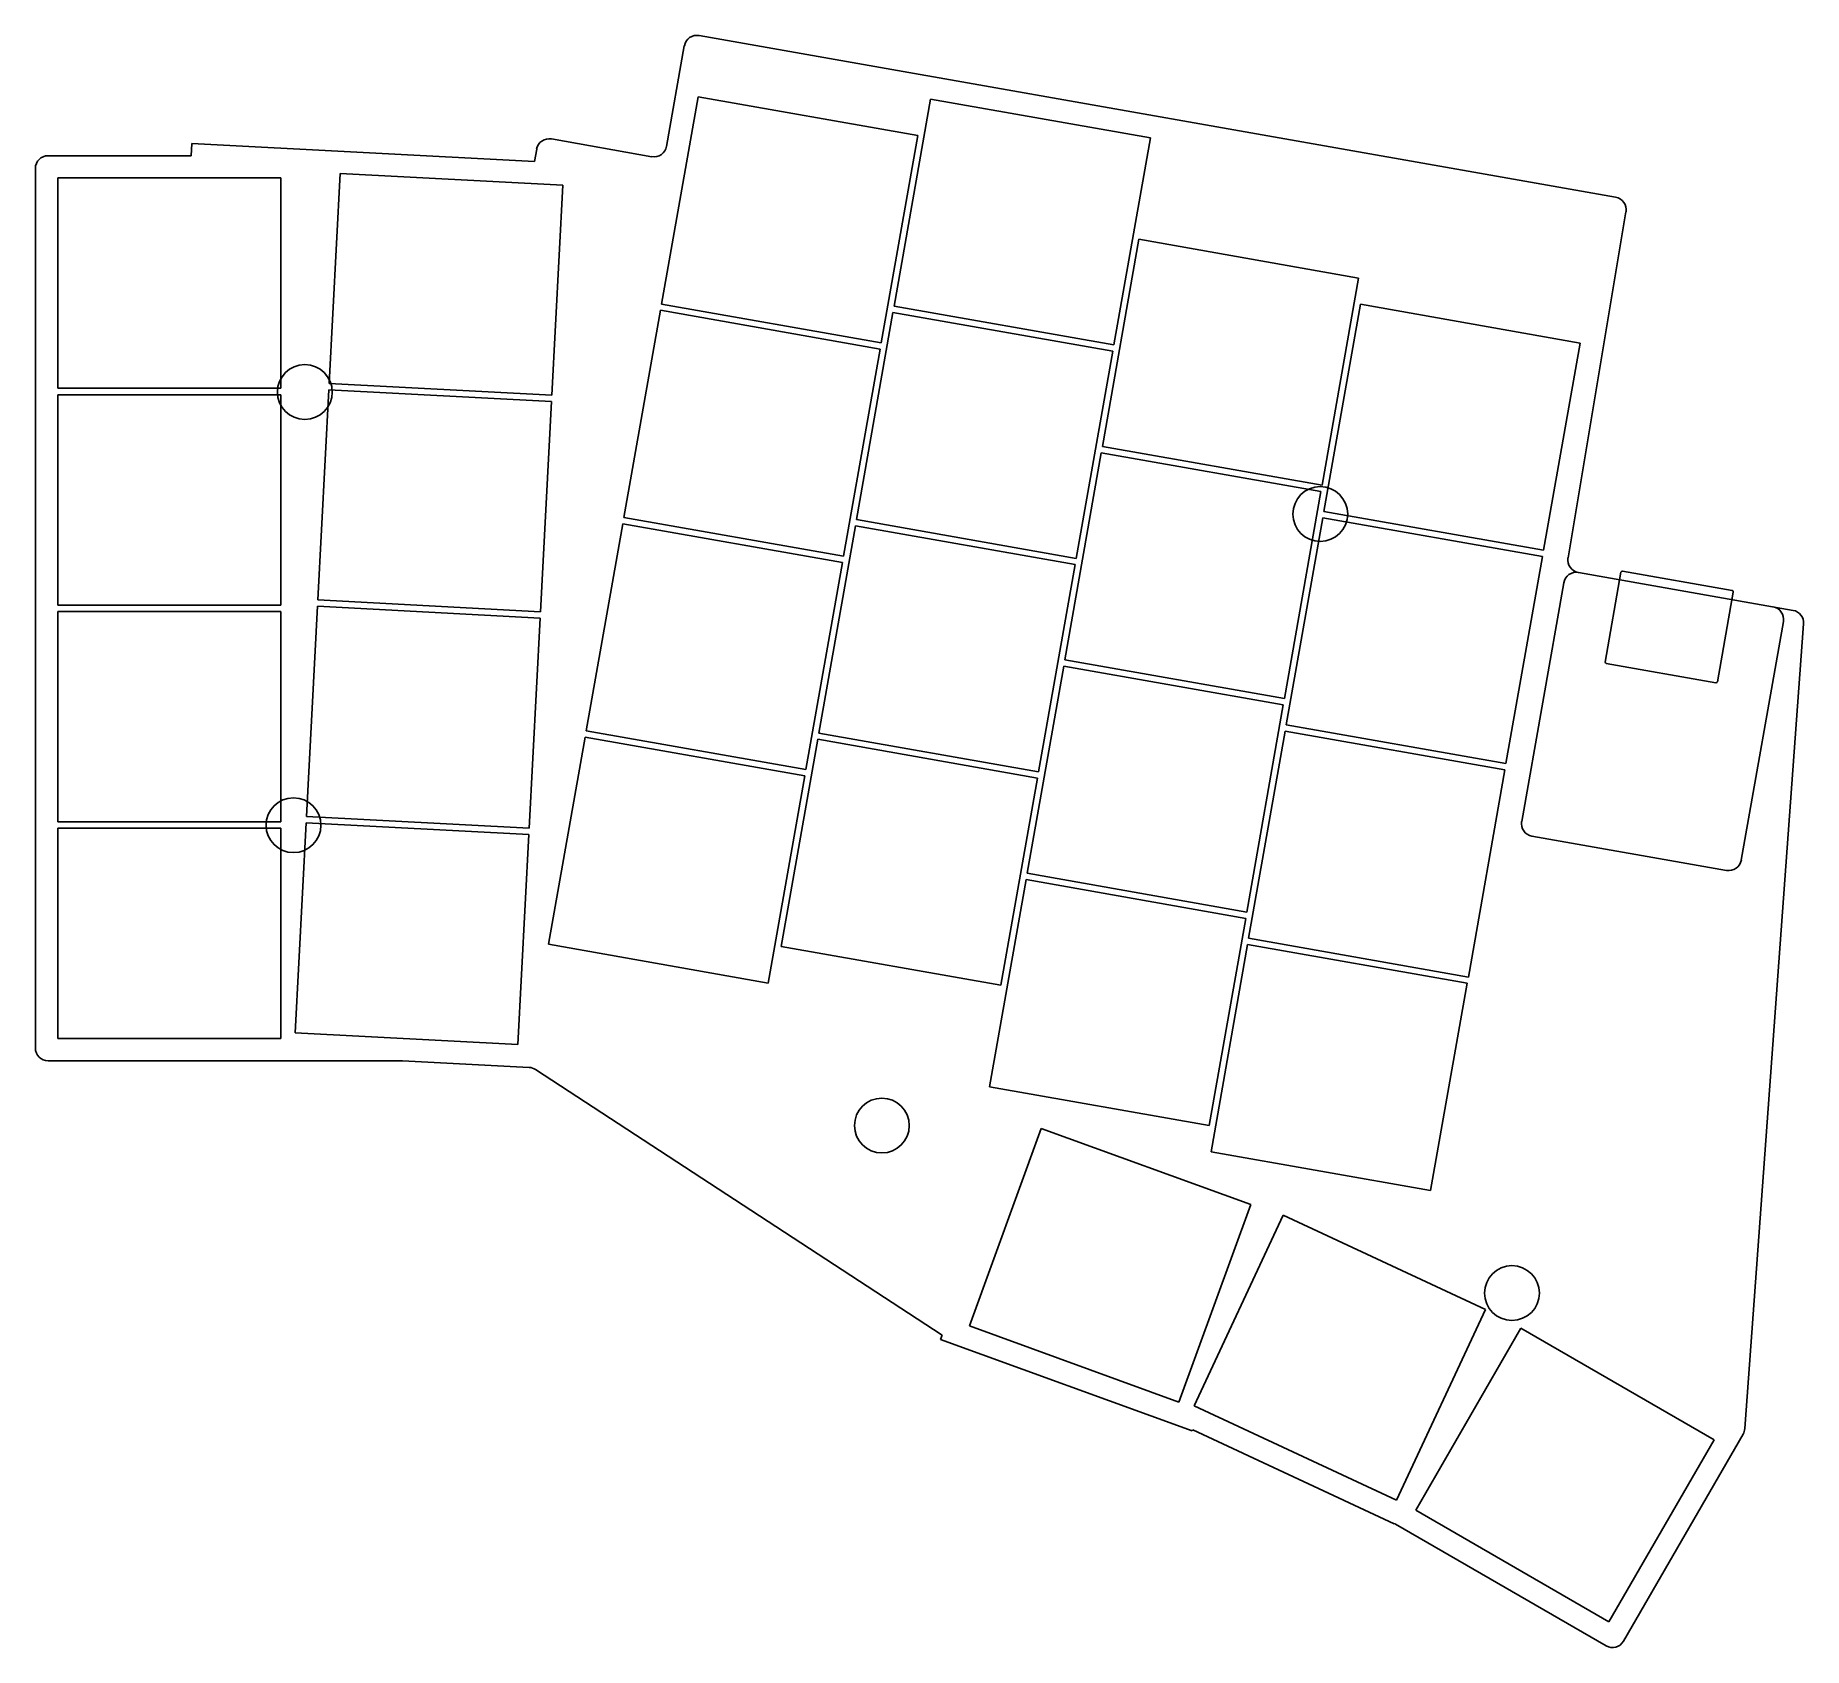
# Model space of a CAD drawing. Header units: millimetres. Extents: x 140 to 278, y -206 to -80.
import ezdxf

# ---------------------------------------------------------------- set-up
doc = ezdxf.new("R2010")
doc.units = ezdxf.units.MM

msp = doc.modelspace()

# ---------------------------------------------------------------- linework, layer by layer
at = {"linetype": 'CONTINUOUS'}
for p, q in [((189.02, -88.27), (190.41, -80.39)), ((191.57, -79.58), (263.47, -92.26)), ((191.49, -84.39), (188.62, -100.64)), ((208.72, -87.43), (191.49, -84.39)), ((209.73, -84.56), (206.87, -100.81)), ((226.97, -87.6), (209.73, -84.56)), ((151.72, -89), (151.77, -88.04)), ((151.77, -88.04), (178.66, -89.45)), ((178.66, -89.45), (178.83, -88.5)), ((179.99, -87.69), (187.87, -89.08)), ((205.86, -103.67), (208.72, -87.43)), ((224.1, -103.85), (226.97, -87.6)), ((139.5, -159), (139.5, -90)), ((151.72, -89), (140.5, -89)), ((158.75, -90.75), (141.25, -90.75)), ((141.25, -90.75), (141.25, -107.25)), ((158.75, -107.25), (158.75, -90.75)), ((163.41, -90.4), (162.55, -106.88)), ((180.89, -91.32), (163.41, -90.4)), ((180.02, -107.79), (180.89, -91.32)), ((264.28, -93.41), (259.74, -120.55)), ((226.07, -95.56), (223.21, -111.81)), ((243.31, -98.6), (226.07, -95.56)), ((240.44, -114.85), (243.31, -98.6)), ((188.53, -101.13), (185.67, -117.38)), ((205.77, -104.17), (188.53, -101.13)), ((188.62, -100.64), (205.86, -103.67)), ((206.87, -100.81), (224.1, -103.85)), ((243.45, -100.66), (240.59, -116.91)), ((260.68, -103.7), (243.45, -100.66)), ((206.78, -101.3), (203.92, -117.55)), ((224.02, -104.34), (206.78, -101.3)), ((257.82, -119.95), (260.68, -103.7)), ((202.9, -120.42), (205.77, -104.17)), ((221.15, -120.59), (224.02, -104.34)), ((141.25, -107.25), (158.75, -107.25)), ((158.75, -107.75), (141.25, -107.75)), ((141.25, -107.75), (141.25, -124.25)), ((158.75, -124.25), (158.75, -107.75)), ((162.52, -107.38), (161.66, -123.85)), ((180, -108.29), (162.52, -107.38)), ((162.55, -106.88), (180.02, -107.79)), ((179.13, -124.77), (180, -108.29)), ((223.12, -112.3), (220.25, -128.55)), ((240.35, -115.34), (223.12, -112.3)), ((223.21, -111.81), (240.44, -114.85)), ((237.49, -131.59), (240.35, -115.34)), ((185.58, -117.87), (182.72, -134.12)), ((202.82, -120.91), (185.58, -117.87)), ((185.67, -117.38), (202.9, -120.42)), ((203.92, -117.55), (221.15, -120.59)), ((240.5, -117.4), (237.63, -133.65)), ((257.73, -120.44), (240.5, -117.4)), ((240.59, -116.91), (257.82, -119.95)), ((203.83, -118.04), (200.96, -134.29)), ((221.06, -121.08), (203.83, -118.04)), ((254.87, -136.69), (257.73, -120.44)), ((199.95, -137.16), (202.82, -120.91)), ((218.2, -137.33), (221.06, -121.08)), ((260.55, -121.7), (277.39, -124.67)), ((263.89, -121.68), (262.65, -128.72)), ((272.61, -123.11), (264.01, -121.59)), ((259.4, -122.51), (256.1, -141.22)), ((271.45, -130.27), (272.7, -123.23)), ((141.25, -124.25), (158.75, -124.25)), ((158.75, -124.75), (141.25, -124.75)), ((141.25, -124.75), (141.25, -141.25)), ((158.75, -141.25), (158.75, -124.75)), ((161.63, -124.35), (160.77, -140.83)), ((179.11, -125.27), (161.63, -124.35)), ((161.66, -123.85), (179.13, -124.77)), ((178.24, -141.75), (179.11, -125.27)), ((273.33, -144.26), (276.63, -125.55)), ((278.22, -125.72), (273.61, -188.85)), ((220.25, -128.55), (237.49, -131.59)), ((262.73, -128.83), (271.34, -130.35)), ((220.17, -129.05), (217.3, -145.29)), ((237.4, -132.08), (220.17, -129.05)), ((234.54, -148.33), (237.4, -132.08)), ((182.72, -134.12), (199.95, -137.16)), ((200.96, -134.29), (218.2, -137.33)), ((237.55, -134.14), (234.68, -150.39)), ((254.78, -137.18), (237.55, -134.14)), ((237.63, -133.65), (254.87, -136.69)), ((182.63, -134.61), (179.76, -150.86)), ((199.86, -137.65), (182.63, -134.61)), ((200.88, -134.78), (198.01, -151.03)), ((218.11, -137.82), (200.88, -134.78)), ((251.92, -153.43), (254.78, -137.18)), ((197, -153.9), (199.86, -137.65)), ((215.25, -154.07), (218.11, -137.82)), ((141.25, -141.25), (158.75, -141.25)), ((160.74, -141.33), (159.88, -157.81)), ((178.22, -142.25), (160.74, -141.33)), ((160.77, -140.83), (178.24, -141.75)), ((158.75, -141.75), (141.25, -141.75)), ((141.25, -141.75), (141.25, -158.25)), ((158.75, -158.25), (158.75, -141.75)), ((177.35, -158.72), (178.22, -142.25)), ((256.91, -142.38), (272.17, -145.07)), ((217.3, -145.29), (234.54, -148.33)), ((217.22, -145.79), (214.35, -162.04)), ((234.45, -148.83), (217.22, -145.79)), ((231.58, -165.07), (234.45, -148.83)), ((179.76, -150.86), (197, -153.9)), ((198.01, -151.03), (215.25, -154.07)), ((234.59, -150.88), (231.73, -167.13)), ((251.83, -153.92), (234.59, -150.88)), ((234.68, -150.39), (251.92, -153.43)), ((248.96, -170.17), (251.83, -153.92)), ((159.88, -157.81), (177.35, -158.72)), ((141.25, -158.25), (158.75, -158.25)), ((140.5, -160), (168.24, -160)), ((168.29, -160), (178.24, -160.52)), ((210.64, -181.52), (178.74, -160.68)), ((214.35, -162.04), (231.58, -165.07)), ((218.41, -165.3), (212.77, -180.8)), ((234.86, -171.28), (218.41, -165.3)), ((231.73, -167.13), (248.96, -170.17)), ((229.21, -186.79), (234.86, -171.28)), ((237.38, -172.11), (230.41, -187.06)), ((253.25, -179.5), (237.38, -172.11)), ((246.27, -194.46), (253.25, -179.5)), ((210.64, -181.52), (210.52, -181.85)), ((212.77, -180.8), (229.21, -186.79)), ((256.04, -180.97), (247.79, -195.26)), ((271.2, -189.72), (256.04, -180.97)), ((210.52, -181.85), (230.26, -189.03)), ((230.41, -187.06), (246.27, -194.46)), ((230.26, -189.03), (230.29, -188.94)), ((230.29, -188.94), (246.11, -196.31)), ((262.95, -204.01), (271.2, -189.72)), ((264.09, -205.53), (273.48, -189.28)), ((247.79, -195.26), (262.95, -204.01)), ((246.19, -196.35), (262.72, -205.9))]:
    msp.add_line(p, q, dxfattribs=at)
for centre in [(160.64, -107.54), (240.3, -117.11), (159.75, -141.52), (205.91, -165.08), (255.34, -178.22)]:
    msp.add_circle(centre, 2.15, dxfattribs=at)
for centre, radius, start, end in [((191.4, -80.56), 1, 80, 170), ((179.81, -88.67), 1, 80, 170), ((188.04, -88.09), 1, 260, 350), ((140.5, -90), 1, 90, 180), ((263.3, -93.24), 1, 350.4855, 80), ((260.72, -120.71), 1, 170.4855, 260), ((260.38, -122.68), 1, 80, 170), ((260.54, -121.8), 0.1, 79.9999977, 79.9999992), ((263.99, -121.69), 0.1, 80, 170), ((272.6, -123.21), 0.1, 350, 80), ((275.65, -125.37), 1, 350, 80), ((277.22, -125.65), 1, 355.8235, 80), ((276.53, -125.53), 0.1, 349.9999977, 349.9999992), ((262.75, -128.73), 0.1, 170, 260), ((271.36, -130.25), 0.1, 260, 350), ((257.08, -141.39), 1, 170, 260), ((256.2, -141.24), 0.1, 169.9999977, 169.9999992), ((272.35, -144.08), 1, 260, 350), ((272.19, -144.97), 0.1, 259.9999977, 259.9999992), ((140.5, -159), 1, 180, 270), ((168.24, -161), 1, 87, 90), ((178.19, -161.52), 1, 56.8585, 87), ((272.61, -188.78), 1, 330, 355.8235), ((245.69, -197.22), 1, 60, 65), ((263.22, -205.03), 1, 240, 330)]:
    msp.add_arc(centre, radius, start, end, dxfattribs=at)

doc.saveas('drawing.dxf')
